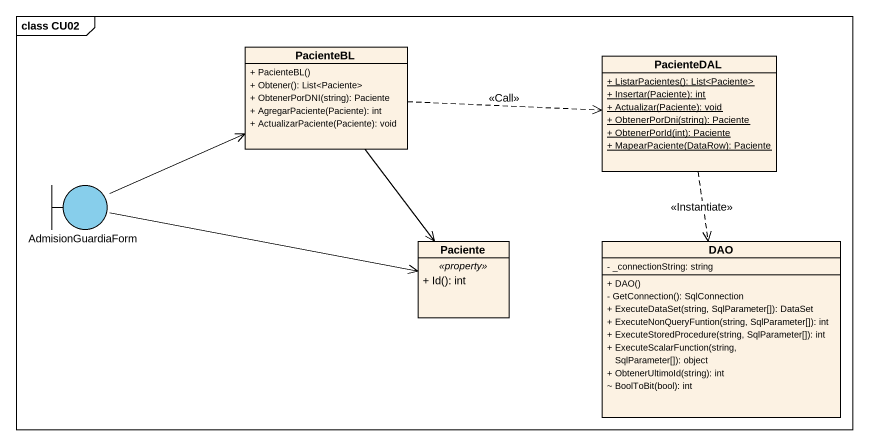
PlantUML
@startuml
mainframe class CU02
allowmixing
hide circle
hide empty members
skinparam classAttributeIconSize 0
class PacienteBL {
  + PacienteBL()
  + Obtener(): List<Paciente>
  + ObtenerPorDNI(string): Paciente
  + AgregarPaciente(Paciente): int
  + ActualizarPaciente(Paciente): void
}
class PacienteDAL {
  {static} + ListarPacientes(): List<Paciente>
  {static} + Insertar(Paciente): int
  {static} + Actualizar(Paciente): void
  {static} + ObtenerPorDni(string): Paciente
  {static} + ObtenerPorId(int): Paciente
  {static} + MapearPaciente(DataRow): Paciente
}
boundary AdmisionGuardiaForm #87CEEB
class Paciente {
  .. <<property>> ..
  + Id(): int
}
class DAO {
  - _connectionString: string
  + DAO()
  - GetConnection(): SqlConnection
  + ExecuteDataSet(string, SqlParameter[]): DataSet
  + ExecuteNonQueryFuntion(string, SqlParameter[]): int
  + ExecuteStoredProcedure(string, SqlParameter[]): int
  + ExecuteScalarFunction(string, SqlParameter[]): object
  + ObtenerUltimoId(string): int
  ~ BoolToBit(bool): int
}
PacienteBL .right.> PacienteDAL : <<Call>>
PacienteBL --> Paciente
PacienteDAL ..> DAO : <<Instantiate>>
AdmisionGuardiaForm -up-> PacienteBL
AdmisionGuardiaForm -right-> Paciente
@enduml
